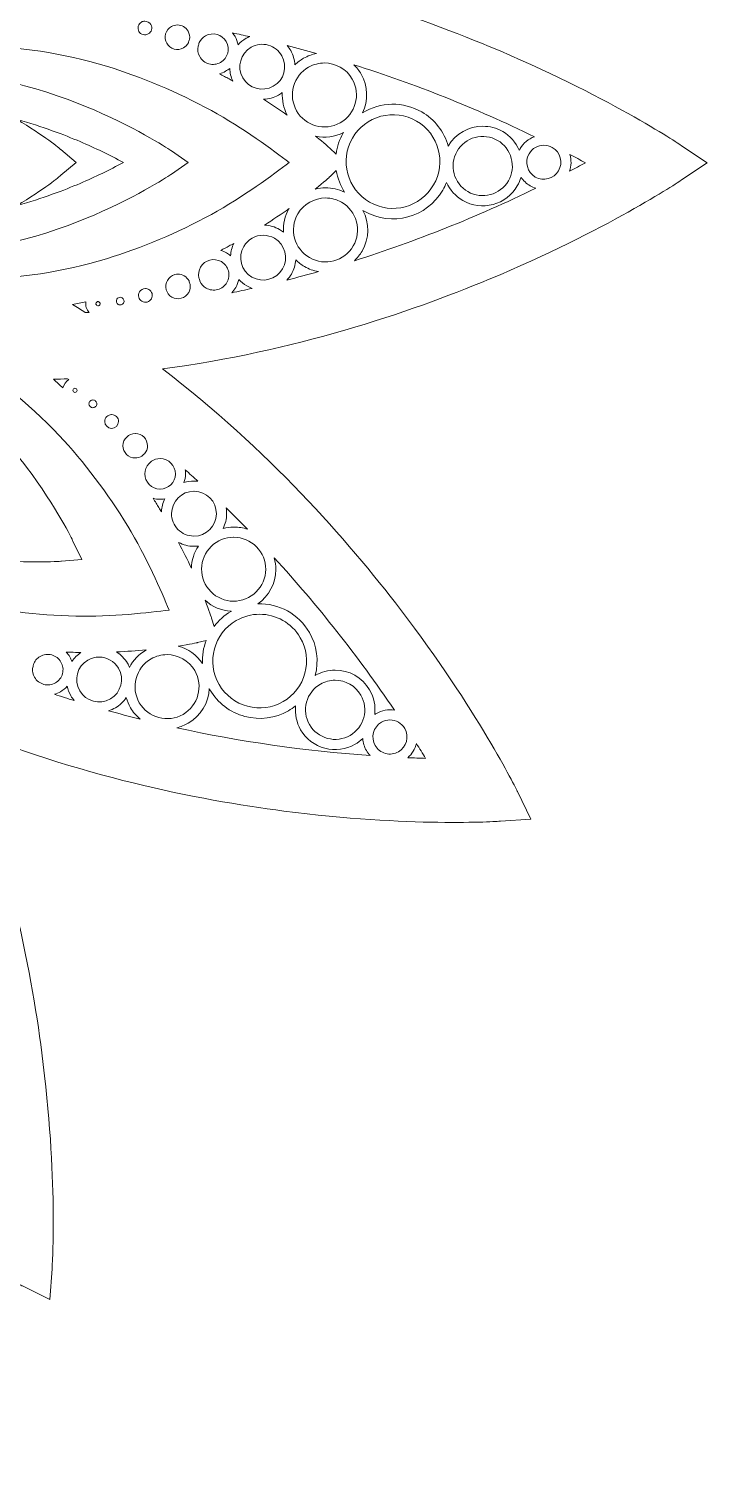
# Model space of a CAD drawing. Header units: millimetres. Extents: x -17 to 2094, y -143 to 314.
# Drawn here: x 568 to 667.4, y -116.3 to 96 of the extents above; entities that cross this region are included whole.
import ezdxf

# ---------------------------------------------------------------- set-up
doc = ezdxf.new("R2010")
doc.units = ezdxf.units.MM
doc.header["$MEASUREMENT"] = 0
doc.layers.add('Layer 3', color=7, linetype='Continuous')

msp = doc.modelspace()

# ---------------------------------------------------------------- linework, layer by layer
at = {"layer": 'Layer 3', "lineweight": 0}
for points, knots in [([(663.7, 73.81), (663.7, 73.81), (667.43, 76.32), (667.43, 76.32), (667.43, 76.32), (663.7, 78.84), (663.7, 78.84), (663.26, 79.13), (652.64, 86.25), (635.47, 93.41), (623.61, 98.36), (606.81, 104.02), (587.6, 106.56), (602.98, 118.37), (614.7, 131.67), (622.5, 141.9), (633.79, 156.69), (639.43, 168.16), (639.67, 168.64), (639.67, 168.64), (641.64, 172.67), (641.64, 172.67), (641.64, 172.67), (637.15, 172.99), (637.15, 172.99), (636.62, 173.03), (623.87, 173.88), (605.41, 171.49), (592.67, 169.85), (575.29, 166.35), (557.38, 158.94), (564.8, 176.86), (568.3, 194.25), (569.94, 207), (572.33, 225.46), (571.48, 238.21), (571.44, 238.74), (571.44, 238.74), (571.12, 243.22), (571.12, 243.22), (571.12, 243.22), (567.09, 241.25), (567.09, 241.25), (566.61, 241.02), (555.14, 235.38), (540.35, 224.09), (530.13, 216.29), (516.83, 204.58), (505.02, 189.2), (502.49, 208.43), (496.83, 225.24), (491.88, 237.1), (484.71, 254.28), (477.6, 264.89), (477.3, 265.34), (477.3, 265.34), (474.79, 269.06), (474.79, 269.06), (474.79, 269.06), (472.27, 265.34), (472.27, 265.34), (471.97, 264.89), (464.86, 254.28), (457.7, 237.1), (452.75, 225.24), (447.09, 208.45), (444.55, 189.23), (432.74, 204.62), (419.43, 216.34), (409.21, 224.14), (394.42, 235.43), (382.95, 241.07), (382.47, 241.3), (382.47, 241.3), (378.43, 243.27), (378.43, 243.27), (378.43, 243.27), (378.12, 238.79), (378.12, 238.79), (378.08, 238.25), (377.23, 225.51), (379.61, 207.05), (381.26, 194.3), (384.75, 176.93), (392.16, 159.02), (374.25, 166.44), (356.86, 169.93), (344.11, 171.58), (325.65, 173.96), (312.9, 173.11), (312.37, 173.07), (312.37, 173.07), (307.89, 172.76), (307.89, 172.76), (307.89, 172.76), (309.86, 168.72), (309.86, 168.72), (310.09, 168.24), (315.73, 156.77), (327.02, 141.98), (334.82, 131.76), (346.53, 118.46), (361.9, 106.66), (342.68, 104.12), (325.87, 98.46), (314.01, 93.51), (296.83, 86.34), (286.21, 79.23), (285.77, 78.93), (285.77, 78.93), (282.05, 76.42), (282.05, 76.42), (282.05, 76.42), (285.77, 73.91), (285.77, 73.91), (286.21, 73.61), (296.83, 66.5), (314.01, 59.33), (325.87, 54.38), (342.66, 48.72), (361.88, 46.18), (346.49, 34.38), (334.77, 21.07), (326.97, 10.85), (315.68, -3.95), (310.04, -15.41), (309.81, -15.89), (309.81, -15.89), (307.84, -19.93), (307.84, -19.93), (307.84, -19.93), (312.32, -20.25), (312.32, -20.25), (312.85, -20.28), (325.6, -21.13), (344.06, -18.75), (356.81, -17.11), (374.18, -13.61), (392.09, -6.2), (384.67, -24.12), (381.17, -41.5), (379.53, -54.26), (377.15, -72.71), (378, -85.46), (378.04, -86), (378.04, -86), (378.35, -90.48), (378.35, -90.48), (378.35, -90.48), (382.39, -88.51), (382.39, -88.51), (382.87, -88.28), (394.33, -82.64), (409.13, -71.35), (419.35, -63.55), (432.64, -51.83), (444.45, -36.46), (446.98, -55.69), (452.65, -72.49), (457.6, -84.36), (464.77, -101.54), (471.88, -112.15), (472.18, -112.59), (472.18, -112.59), (474.69, -116.32), (474.69, -116.32), (474.69, -116.32), (477.2, -112.59), (477.2, -112.59), (477.5, -112.15), (484.61, -101.54), (491.78, -84.36), (496.73, -72.5), (502.39, -55.7), (504.92, -36.49), (516.73, -51.87), (530.04, -63.59), (540.26, -71.4), (555.05, -82.69), (566.52, -88.32), (567, -88.56), (567, -88.56), (571.04, -90.53), (571.04, -90.53), (571.04, -90.53), (571.35, -86.05), (571.35, -86.05), (571.39, -85.51), (572.24, -72.76), (569.86, -54.31), (568.22, -41.56), (564.72, -24.18), (557.31, -6.27), (575.23, -13.69), (592.61, -17.19), (605.37, -18.84), (623.82, -21.22), (636.57, -20.37), (637.11, -20.33), (637.11, -20.33), (641.59, -20.02), (641.59, -20.02), (641.59, -20.02), (639.62, -15.98), (639.62, -15.98), (639.38, -15.5), (633.75, -4.03), (622.46, 10.76), (614.66, 20.98), (602.94, 34.28), (587.57, 46.08), (606.8, 48.62), (623.6, 54.28), (635.47, 59.23), (652.64, 66.4), (663.26, 73.51), (663.7, 73.81)], [0, 0, 0, 0, 1, 1, 1, 2, 2, 2, 3, 3, 3, 4, 4, 4, 5, 5, 5, 6, 6, 6, 7, 7, 7, 8, 8, 8, 9, 9, 9, 10, 10, 10, 11, 11, 11, 12, 12, 12, 13, 13, 13, 14, 14, 14, 15, 15, 15, 16, 16, 16, 17, 17, 17, 18, 18, 18, 19, 19, 19, 20, 20, 20, 21, 21, 21, 22, 22, 22, 23, 23, 23, 24, 24, 24, 25, 25, 25, 26, 26, 26, 27, 27, 27, 28, 28, 28, 29, 29, 29, 30, 30, 30, 31, 31, 31, 32, 32, 32, 33, 33, 33, 34, 34, 34, 35, 35, 35, 36, 36, 36, 37, 37, 37, 38, 38, 38, 39, 39, 39, 40, 40, 40, 41, 41, 41, 42, 42, 42, 43, 43, 43, 44, 44, 44, 45, 45, 45, 46, 46, 46, 47, 47, 47, 48, 48, 48, 49, 49, 49, 50, 50, 50, 51, 51, 51, 52, 52, 52, 53, 53, 53, 54, 54, 54, 55, 55, 55, 56, 56, 56, 57, 57, 57, 58, 58, 58, 59, 59, 59, 60, 60, 60, 61, 61, 61, 62, 62, 62, 63, 63, 63, 64, 64, 64, 65, 65, 65, 66, 66, 66, 67, 67, 67, 68, 68, 68, 69, 69, 69, 70, 70, 70, 71, 71, 71, 72, 72, 72, 72]), ([(584, 96.38), (584.07, 96.64), (584.24, 96.86), (584.47, 96.99), (584.63, 97.08), (584.8, 97.12), (584.96, 97.12), (585.32, 97.12), (585.66, 96.94), (585.84, 96.61), (586.12, 96.13), (585.95, 95.51), (585.46, 95.24), (585.23, 95.1), (584.96, 95.07), (584.7, 95.14), (584.44, 95.21), (584.22, 95.38), (584.09, 95.62), (583.96, 95.85), (583.92, 96.12), (584, 96.38)], [0, 0, 0, 0, 1, 1, 1, 2, 2, 2, 3, 3, 3, 4, 4, 4, 5, 5, 5, 6, 6, 6, 7, 7, 7, 7]), ([(588.01, 95.24), (588.14, 95.71), (588.44, 96.09), (588.86, 96.33), (589.14, 96.49), (589.44, 96.56), (589.74, 96.56), (590.37, 96.56), (590.98, 96.23), (591.31, 95.65), (591.52, 95.28), (591.59, 94.86), (591.52, 94.44), (591.45, 94.28), (591.39, 94.11), (591.35, 93.94), (591.19, 93.63), (590.94, 93.37), (590.63, 93.19), (590.22, 92.96), (589.73, 92.9), (589.27, 93.03), (588.8, 93.16), (588.42, 93.46), (588.18, 93.87), (587.94, 94.29), (587.88, 94.78), (588.01, 95.24)], [0, 0, 0, 0, 1, 1, 1, 2, 2, 2, 3, 3, 3, 4, 4, 4, 5, 5, 5, 6, 6, 6, 7, 7, 7, 8, 8, 8, 9, 9, 9, 9]), ([(592.77, 93.46), (592.84, 93.63), (592.9, 93.8), (592.94, 93.97), (593.14, 94.39), (593.46, 94.73), (593.86, 94.96), (594.93, 95.56), (596.3, 95.18), (596.91, 94.11), (597.52, 93.04), (597.14, 91.67), (596.06, 91.06), (595.54, 90.77), (594.94, 90.69), (594.36, 90.85), (593.79, 91.01), (593.31, 91.39), (593.01, 91.91), (592.75, 92.38), (592.66, 92.93), (592.77, 93.46)], [0, 0, 0, 0, 1, 1, 1, 2, 2, 2, 3, 3, 3, 4, 4, 4, 5, 5, 5, 6, 6, 6, 7, 7, 7, 7]), ([(579.33, 62.25), (572.88, 60.3), (566.39, 59.31), (560.04, 59.31), (555.53, 59.31), (551.04, 59.55), (546.7, 60.03), (546.9, 60.92), (547.09, 61.82), (547.25, 62.72), (548.26, 62.7), (549.24, 62.69), (550.18, 62.69), (561.24, 62.69), (571.15, 65.93), (577.51, 68.66), (584.4, 71.61), (588.69, 74.55), (588.87, 74.67), (588.87, 74.67), (591.32, 76.37), (591.32, 76.37), (591.32, 76.37), (588.87, 78.07), (588.87, 78.07), (588.69, 78.19), (584.41, 81.13), (577.51, 84.08), (571.15, 86.81), (561.24, 90.06), (550.18, 90.06), (549.24, 90.06), (548.26, 90.04), (547.25, 90.02), (547.09, 90.92), (546.9, 91.82), (546.7, 92.72), (551.04, 93.19), (555.53, 93.43), (560.04, 93.43), (566.39, 93.43), (572.88, 92.44), (579.33, 90.5), (584.52, 88.93), (589.7, 86.74), (594.72, 83.99), (599.31, 81.48), (603.83, 78.15), (606.13, 76.37), (603.82, 74.59), (599.3, 71.26), (594.72, 68.75), (589.7, 66), (584.52, 63.82), (579.33, 62.25)], [0, 0, 0, 0, 1, 1, 1, 2, 2, 2, 3, 3, 3, 4, 4, 4, 5, 5, 5, 6, 6, 6, 7, 7, 7, 8, 8, 8, 9, 9, 9, 10, 10, 10, 11, 11, 11, 12, 12, 12, 13, 13, 13, 14, 14, 14, 15, 15, 15, 16, 16, 16, 17, 17, 17, 18, 18, 18, 18]), ([(600.34, 94.85), (600.17, 94.78), (600, 94.69), (599.83, 94.6), (599.38, 94.34), (598.98, 94.02), (598.64, 93.64), (598.57, 94.07), (598.42, 94.47), (598.21, 94.85), (598.1, 95.04), (597.98, 95.22), (597.84, 95.39), (598.67, 95.21), (599.51, 95.03), (600.34, 94.85)], [0, 0, 0, 0, 1, 1, 1, 2, 2, 2, 3, 3, 3, 4, 4, 4, 5, 5, 5, 5]), ([(603.07, 93.6), (603.92, 93.37), (604.62, 92.82), (605.06, 92.05), (605.95, 90.47), (605.39, 88.46), (603.81, 87.57), (602.23, 86.67), (600.22, 87.23), (599.33, 88.81), (598.43, 90.39), (598.99, 92.4), (600.57, 93.3), (600.57, 93.3), (600.57, 93.3), (600.57, 93.3), (601.33, 93.73), (602.22, 93.84), (603.07, 93.6)], [0, 0, 0, 0, 1, 1, 1, 2, 2, 2, 3, 3, 3, 4, 4, 4, 5, 5, 5, 6, 6, 6, 6]), ([(610.16, 92.37), (609.5, 92.24), (608.85, 92.01), (608.25, 91.67), (607.78, 91.4), (607.35, 91.08), (606.97, 90.7), (606.93, 91.43), (606.72, 92.15), (606.36, 92.79), (606.21, 93.06), (606.03, 93.3), (605.84, 93.53), (607.27, 93.17), (608.72, 92.78), (610.16, 92.37)], [0, 0, 0, 0, 1, 1, 1, 2, 2, 2, 3, 3, 3, 4, 4, 4, 5, 5, 5, 5]), ([(597.89, 88.33), (597.71, 88.43), (597.52, 88.53), (597.33, 88.63), (596.87, 88.89), (596.39, 89.14), (595.91, 89.4), (596.22, 89.48), (596.52, 89.6), (596.8, 89.76), (597.02, 89.88), (597.22, 90.03), (597.41, 90.19), (597.44, 89.54), (597.6, 88.91), (597.89, 88.33)], [0, 0, 0, 0, 1, 1, 1, 2, 2, 2, 3, 3, 3, 4, 4, 4, 5, 5, 5, 5]), ([(615.39, 88.6), (616.67, 86.34), (615.87, 83.47), (613.62, 82.19), (611.37, 80.92), (608.49, 81.71), (607.22, 83.97), (606.6, 85.06), (606.45, 86.33), (606.78, 87.54), (607.12, 88.75), (607.9, 89.75), (608.99, 90.37), (609.72, 90.78), (610.51, 90.98), (611.3, 90.98), (612.94, 90.98), (614.53, 90.12), (615.39, 88.6)], [0, 0, 0, 0, 1, 1, 1, 2, 2, 2, 3, 3, 3, 4, 4, 4, 5, 5, 5, 6, 6, 6, 6]), ([(642.11, 80.16), (641.23, 79.84), (640.49, 79.23), (640.02, 78.41), (639.97, 78.33), (639.93, 78.25), (639.89, 78.16), (639.39, 79.32), (638.55, 80.28), (637.45, 80.91), (636.53, 81.44), (635.53, 81.69), (634.54, 81.69), (632.52, 81.69), (630.55, 80.64), (629.47, 78.77), (629.47, 78.77), (629.46, 78.77), (629.46, 78.77), (628.87, 80.89), (627.48, 82.7), (625.57, 83.8), (622.86, 85.36), (619.52, 85.27), (616.91, 83.65), (617.75, 85.45), (617.69, 87.57), (616.7, 89.33), (616.4, 89.85), (616.04, 90.32), (615.61, 90.73), (624.59, 87.89), (633.49, 84.34), (642.11, 80.16)], [0, 0, 0, 0, 1, 1, 1, 2, 2, 2, 3, 3, 3, 4, 4, 4, 5, 5, 5, 6, 6, 6, 7, 7, 7, 8, 8, 8, 9, 9, 9, 10, 10, 10, 11, 11, 11, 11]), ([(605.85, 83.34), (604.73, 84.13), (603.57, 84.9), (602.39, 85.65), (603.15, 85.68), (603.89, 85.89), (604.55, 86.26), (604.75, 86.38), (604.94, 86.51), (605.13, 86.65), (605.06, 85.51), (605.31, 84.36), (605.85, 83.34)], [0, 0, 0, 0, 1, 1, 1, 2, 2, 2, 3, 3, 3, 4, 4, 4, 4]), ([(627.31, 73.07), (625.42, 69.79), (621.21, 68.66), (617.92, 70.56), (614.64, 72.45), (613.51, 76.66), (615.41, 79.95), (616.33, 81.53), (617.81, 82.67), (619.58, 83.15), (621.36, 83.62), (623.21, 83.38), (624.8, 82.46), (628.08, 80.57), (629.21, 76.35), (627.31, 73.07)], [0, 0, 0, 0, 1, 1, 1, 2, 2, 2, 3, 3, 3, 4, 4, 4, 5, 5, 5, 5]), ([(572.65, 78.26), (572.54, 78.35), (570.16, 80.36), (566.2, 82.69), (569.97, 81.64), (573.17, 80.42), (575.47, 79.44), (577.66, 78.5), (579.79, 77.47), (581.82, 76.37), (579.79, 75.27), (577.66, 74.24), (575.47, 73.3), (573.17, 72.32), (569.97, 71.1), (566.2, 70.05), (570.15, 72.38), (572.54, 74.39), (572.65, 74.49), (572.65, 74.49), (574.87, 76.37), (574.87, 76.37), (574.87, 76.37), (572.65, 78.26), (572.65, 78.26)], [0, 0, 0, 0, 1, 1, 1, 2, 2, 2, 3, 3, 3, 4, 4, 4, 5, 5, 5, 6, 6, 6, 7, 7, 7, 8, 8, 8, 8]), ([(610.02, 80.23), (611.39, 79.94), (612.82, 80.11), (614.09, 80.75), (614.08, 80.74), (614.08, 80.73), (614.07, 80.72), (613.51, 79.75), (613.16, 78.7), (613.02, 77.6), (613.02, 77.6), (612.11, 78.46), (612.11, 78.46), (612.02, 78.54), (611.3, 79.2), (610.02, 80.23)], [0, 0, 0, 0, 1, 1, 1, 2, 2, 2, 3, 3, 3, 4, 4, 4, 5, 5, 5, 5]), ([(638.29, 73.68), (637.09, 71.6), (634.43, 70.89), (632.35, 72.09), (630.28, 73.29), (629.56, 75.95), (630.76, 78.02), (631.34, 79.03), (632.28, 79.75), (633.4, 80.05), (634.52, 80.35), (635.7, 80.19), (636.7, 79.62), (637.7, 79.04), (638.42, 78.1), (638.72, 76.98), (639.02, 75.85), (638.87, 74.68), (638.29, 73.68)], [0, 0, 0, 0, 1, 1, 1, 2, 2, 2, 3, 3, 3, 4, 4, 4, 5, 5, 5, 6, 6, 6, 6]), ([(644.73, 78.58), (645.93, 77.89), (646.34, 76.35), (645.65, 75.16), (644.96, 73.97), (643.43, 73.56), (642.23, 74.24), (641.04, 74.93), (640.63, 76.47), (641.32, 77.66), (641.78, 78.46), (642.62, 78.91), (643.49, 78.91), (643.91, 78.91), (644.34, 78.8), (644.73, 78.58)], [0, 0, 0, 0, 1, 1, 1, 2, 2, 2, 3, 3, 3, 4, 4, 4, 5, 5, 5, 5]), ([(647.31, 77.54), (648.09, 77.14), (648.85, 76.73), (649.6, 76.33), (648.83, 75.91), (648.04, 75.49), (647.25, 75.08), (647.53, 75.87), (647.55, 76.73), (647.31, 77.54)], [0, 0, 0, 0, 1, 1, 1, 2, 2, 2, 3, 3, 3, 3]), ([(612.13, 74.31), (612.13, 74.31), (613.05, 75.19), (613.05, 75.19), (613.24, 74.05), (613.65, 72.96), (614.26, 72), (613.38, 72.44), (612.43, 72.66), (611.47, 72.66), (610.96, 72.66), (610.45, 72.6), (609.95, 72.47), (611.27, 73.53), (612.02, 74.21), (612.13, 74.31)], [0, 0, 0, 0, 1, 1, 1, 2, 2, 2, 3, 3, 3, 4, 4, 4, 5, 5, 5, 5]), ([(616.83, 63.37), (617.91, 65.24), (617.93, 67.49), (616.96, 69.33), (617.02, 69.29), (617.09, 69.26), (617.15, 69.22), (621.17, 66.9), (626.33, 68.28), (628.65, 72.3), (628.86, 72.67), (629.05, 73.05), (629.2, 73.45), (629.7, 72.34), (630.54, 71.41), (631.6, 70.79), (632.95, 70.01), (634.53, 69.81), (636.04, 70.21), (637.55, 70.62), (638.81, 71.58), (639.59, 72.93), (639.82, 73.34), (640.01, 73.77), (640.14, 74.23), (640.48, 73.7), (640.93, 73.27), (641.48, 72.95), (641.75, 72.8), (642.02, 72.68), (642.31, 72.59), (633.66, 68.38), (624.72, 64.81), (615.71, 61.95), (616.15, 62.36), (616.53, 62.84), (616.83, 63.37)], [0, 0, 0, 0, 1, 1, 1, 2, 2, 2, 3, 3, 3, 4, 4, 4, 5, 5, 5, 6, 6, 6, 7, 7, 7, 8, 8, 8, 9, 9, 9, 10, 10, 10, 11, 11, 11, 12, 12, 12, 12]), ([(609.12, 62.4), (606.88, 63.69), (606.11, 66.57), (607.4, 68.82), (608.27, 70.32), (609.85, 71.16), (611.48, 71.16), (612.27, 71.16), (613.08, 70.96), (613.82, 70.54), (614.9, 69.91), (615.68, 68.9), (616, 67.68), (616.33, 66.47), (616.16, 65.2), (615.54, 64.12), (614.24, 61.88), (611.36, 61.1), (609.12, 62.4)], [0, 0, 0, 0, 1, 1, 1, 2, 2, 2, 3, 3, 3, 4, 4, 4, 5, 5, 5, 6, 6, 6, 6]), ([(605.29, 66.15), (605.1, 66.3), (604.91, 66.43), (604.71, 66.54), (604.04, 66.93), (603.28, 67.15), (602.51, 67.18), (603.75, 67.97), (604.96, 68.78), (606.13, 69.6), (606.12, 69.59), (606.11, 69.58), (606.1, 69.56), (605.51, 68.53), (605.22, 67.34), (605.29, 66.15)], [0, 0, 0, 0, 1, 1, 1, 2, 2, 2, 3, 3, 3, 4, 4, 4, 5, 5, 5, 5]), ([(596.93, 63.11), (596.67, 63.26), (596.4, 63.38), (596.11, 63.46), (596.53, 63.68), (596.94, 63.9), (597.33, 64.12), (597.56, 64.24), (597.79, 64.37), (598.02, 64.5), (597.74, 63.93), (597.57, 63.31), (597.54, 62.68), (597.35, 62.84), (597.15, 62.99), (596.93, 63.11)], [0, 0, 0, 0, 1, 1, 1, 2, 2, 2, 3, 3, 3, 4, 4, 4, 5, 5, 5, 5]), ([(605.17, 60.75), (604.26, 59.18), (602.24, 58.64), (600.67, 59.54), (599.1, 60.45), (598.56, 62.47), (599.47, 64.04), (600.08, 65.1), (601.18, 65.69), (602.32, 65.69), (602.88, 65.69), (603.45, 65.54), (603.96, 65.25), (605.54, 64.34), (606.08, 62.32), (605.17, 60.75)], [0, 0, 0, 0, 1, 1, 1, 2, 2, 2, 3, 3, 3, 4, 4, 4, 5, 5, 5, 5]), ([(597, 58.76), (596.71, 58.24), (596.22, 57.87), (595.65, 57.72), (595.07, 57.56), (594.46, 57.64), (593.95, 57.94), (593.55, 58.17), (593.24, 58.51), (593.04, 58.93), (593, 59.11), (592.94, 59.28), (592.87, 59.44), (592.77, 59.98), (592.86, 60.53), (593.13, 61), (593.75, 62.07), (595.12, 62.43), (596.19, 61.82), (596.7, 61.52), (597.07, 61.04), (597.23, 60.46), (597.38, 59.88), (597.3, 59.28), (597, 58.76)], [0, 0, 0, 0, 1, 1, 1, 2, 2, 2, 3, 3, 3, 4, 4, 4, 5, 5, 5, 6, 6, 6, 7, 7, 7, 8, 8, 8, 8]), ([(605.81, 59.11), (606.06, 59.38), (606.28, 59.68), (606.46, 60), (606.84, 60.64), (607.05, 61.35), (607.09, 62.08), (607.47, 61.7), (607.9, 61.37), (608.37, 61.1), (609.01, 60.73), (609.71, 60.48), (610.42, 60.36), (608.89, 59.92), (607.34, 59.51), (605.81, 59.11)], [0, 0, 0, 0, 1, 1, 1, 2, 2, 2, 3, 3, 3, 4, 4, 4, 5, 5, 5, 5]), ([(591.4, 57.27), (591.16, 56.85), (590.77, 56.56), (590.3, 56.43), (589.84, 56.31), (589.35, 56.37), (588.94, 56.61), (588.52, 56.85), (588.22, 57.24), (588.1, 57.7), (587.97, 58.17), (588.04, 58.65), (588.28, 59.07), (588.52, 59.49), (588.91, 59.78), (589.37, 59.91), (589.53, 59.95), (589.69, 59.97), (589.84, 59.97), (590.15, 59.97), (590.46, 59.89), (590.74, 59.73), (591.04, 59.55), (591.29, 59.29), (591.45, 58.98), (591.49, 58.81), (591.54, 58.64), (591.61, 58.48), (591.68, 58.06), (591.61, 57.63), (591.4, 57.27)], [0, 0, 0, 0, 1, 1, 1, 2, 2, 2, 3, 3, 3, 4, 4, 4, 5, 5, 5, 6, 6, 6, 7, 7, 7, 8, 8, 8, 9, 9, 9, 10, 10, 10, 10]), ([(584.17, 57.36), (584.36, 57.69), (584.7, 57.87), (585.05, 57.87), (585.22, 57.87), (585.39, 57.82), (585.55, 57.73), (586.03, 57.45), (586.2, 56.84), (585.92, 56.35), (585.79, 56.12), (585.57, 55.95), (585.31, 55.88), (585.05, 55.82), (584.77, 55.85), (584.54, 55.99), (584.31, 56.12), (584.14, 56.34), (584.07, 56.6), (584, 56.86), (584.04, 57.13), (584.17, 57.36)], [0, 0, 0, 0, 1, 1, 1, 2, 2, 2, 3, 3, 3, 4, 4, 4, 5, 5, 5, 6, 6, 6, 7, 7, 7, 7]), ([(597.71, 57.24), (597.94, 57.47), (598.14, 57.73), (598.3, 58.01), (598.51, 58.38), (598.66, 58.79), (598.74, 59.21), (599.08, 58.83), (599.47, 58.51), (599.92, 58.25), (600.17, 58.1), (600.43, 57.98), (600.7, 57.89), (599.7, 57.66), (598.7, 57.45), (597.71, 57.24)], [0, 0, 0, 0, 1, 1, 1, 2, 2, 2, 3, 3, 3, 4, 4, 4, 5, 5, 5, 5]), ([(576.81, 54.37), (576.62, 54.36), (576.43, 54.35), (576.23, 54.34), (575.63, 54.72), (575, 55.11), (574.37, 55.5), (575.01, 55.64), (575.66, 55.78), (576.32, 55.93), (576.22, 55.36), (576.4, 54.78), (576.81, 54.37)], [0, 0, 0, 0, 1, 1, 1, 2, 2, 2, 3, 3, 3, 4, 4, 4, 4]), ([(577.83, 55.79), (577.87, 55.86), (577.94, 55.91), (578.02, 55.94), (578.04, 55.94), (578.07, 55.95), (578.1, 55.95), (578.15, 55.95), (578.2, 55.93), (578.25, 55.91), (578.39, 55.82), (578.44, 55.63), (578.36, 55.49), (578.32, 55.42), (578.25, 55.37), (578.17, 55.34), (578.09, 55.32), (578.01, 55.34), (577.94, 55.37), (577.87, 55.42), (577.82, 55.48), (577.8, 55.56), (577.78, 55.64), (577.79, 55.72), (577.83, 55.79)], [0, 0, 0, 0, 1, 1, 1, 2, 2, 2, 3, 3, 3, 4, 4, 4, 5, 5, 5, 6, 6, 6, 7, 7, 7, 8, 8, 8, 8]), ([(581.85, 55.74), (581.85, 55.74), (581.85, 55.74), (581.85, 55.74), (581.77, 55.61), (581.65, 55.51), (581.5, 55.47), (581.36, 55.43), (581.2, 55.45), (581.07, 55.53), (580.8, 55.69), (580.71, 56.03), (580.86, 56.31), (580.97, 56.49), (581.16, 56.59), (581.36, 56.59), (581.46, 56.59), (581.55, 56.57), (581.64, 56.51), (581.91, 56.36), (582.01, 56.01), (581.85, 55.74)], [0, 0, 0, 0, 1, 1, 1, 2, 2, 2, 3, 3, 3, 4, 4, 4, 5, 5, 5, 6, 6, 6, 7, 7, 7, 7]), ([(540.08, 18.94), (536.15, 21.21), (532.38, 23.67), (528.87, 26.25), (529.49, 26.92), (530.1, 27.61), (530.7, 28.3), (531.56, 27.78), (532.41, 27.27), (533.23, 26.8), (542.81, 21.27), (553.01, 19.13), (559.89, 18.31), (567.3, 17.42), (572.51, 17.82), (572.73, 17.84), (572.73, 17.84), (575.7, 18.08), (575.7, 18.08), (575.7, 18.08), (574.42, 20.78), (574.42, 20.78), (574.33, 20.97), (572.09, 25.67), (567.6, 31.66), (563.45, 37.21), (556.49, 44.97), (546.92, 50.5), (546.1, 50.97), (545.24, 51.45), (544.37, 51.93), (544.67, 52.79), (544.96, 53.67), (545.23, 54.55), (549.22, 52.79), (553.22, 50.76), (557.15, 48.49), (562.64, 45.32), (567.77, 41.22), (572.38, 36.31), (576.09, 32.36), (579.48, 27.87), (582.46, 22.98), (585.17, 18.51), (587.42, 13.37), (588.53, 10.67), (585.64, 10.29), (580.06, 9.66), (574.84, 9.78), (569.11, 9.91), (563.53, 10.61), (558.25, 11.84), (551.69, 13.38), (545.58, 15.77), (540.08, 18.94)], [0, 0, 0, 0, 1, 1, 1, 2, 2, 2, 3, 3, 3, 4, 4, 4, 5, 5, 5, 6, 6, 6, 7, 7, 7, 8, 8, 8, 9, 9, 9, 10, 10, 10, 11, 11, 11, 12, 12, 12, 13, 13, 13, 14, 14, 14, 15, 15, 15, 16, 16, 16, 17, 17, 17, 18, 18, 18, 18]), ([(571.56, 44.55), (572.28, 44.57), (572.96, 44.59), (573.63, 44.62), (573.63, 44.62), (573.82, 44.49), (573.82, 44.49), (573.37, 44.23), (573.05, 43.78), (572.95, 43.27), (572.49, 43.7), (572.03, 44.13), (571.56, 44.55)], [0, 0, 0, 0, 1, 1, 1, 2, 2, 2, 3, 3, 3, 4, 4, 4, 4]), ([(575.03, 42.92), (575.03, 42.84), (575, 42.76), (574.94, 42.71), (574.88, 42.65), (574.79, 42.61), (574.72, 42.62), (574.55, 42.62), (574.42, 42.76), (574.42, 42.93), (574.42, 42.93), (574.42, 42.93), (574.42, 42.93), (574.42, 43.01), (574.45, 43.09), (574.51, 43.14), (574.57, 43.2), (574.64, 43.23), (574.72, 43.23), (574.72, 43.23), (574.72, 43.23), (574.72, 43.23), (574.81, 43.23), (574.88, 43.2), (574.94, 43.14), (575, 43.08), (575.03, 43), (575.03, 42.92)], [0, 0, 0, 0, 1, 1, 1, 2, 2, 2, 3, 3, 3, 4, 4, 4, 5, 5, 5, 6, 6, 6, 7, 7, 7, 8, 8, 8, 9, 9, 9, 9]), ([(577.91, 40.94), (577.91, 40.78), (577.85, 40.64), (577.74, 40.54), (577.63, 40.43), (577.49, 40.37), (577.34, 40.37), (577.34, 40.37), (577.34, 40.37), (577.34, 40.37), (577.02, 40.37), (576.77, 40.63), (576.77, 40.95), (576.77, 41.1), (576.83, 41.24), (576.94, 41.35), (577.05, 41.45), (577.19, 41.51), (577.34, 41.51), (577.34, 41.51), (577.35, 41.51), (577.35, 41.51), (577.5, 41.51), (577.64, 41.45), (577.75, 41.34), (577.85, 41.23), (577.91, 41.09), (577.91, 40.94)], [0, 0, 0, 0, 1, 1, 1, 2, 2, 2, 3, 3, 3, 4, 4, 4, 5, 5, 5, 6, 6, 6, 7, 7, 7, 8, 8, 8, 9, 9, 9, 9]), ([(580.81, 39.06), (581, 38.86), (581.11, 38.61), (581.1, 38.34), (581.1, 37.78), (580.64, 37.34), (580.09, 37.34), (579.53, 37.34), (579.08, 37.8), (579.09, 38.36), (579.09, 38.63), (579.2, 38.88), (579.39, 39.07), (579.58, 39.25), (579.83, 39.36), (580.09, 39.36), (580.09, 39.36), (580.1, 39.36), (580.1, 39.36), (580.37, 39.35), (580.62, 39.25), (580.81, 39.06)], [0, 0, 0, 0, 1, 1, 1, 2, 2, 2, 3, 3, 3, 4, 4, 4, 5, 5, 5, 6, 6, 6, 7, 7, 7, 7]), ([(585.36, 34.77), (585.36, 34.35), (585.2, 33.95), (584.93, 33.62), (584.79, 33.52), (584.66, 33.4), (584.54, 33.27), (584.24, 33.08), (583.91, 32.99), (583.54, 32.99), (582.55, 32.99), (581.75, 33.81), (581.76, 34.8), (581.76, 35.28), (581.95, 35.73), (582.3, 36.07), (582.64, 36.41), (583.08, 36.59), (583.56, 36.59), (583.56, 36.59), (583.57, 36.59), (583.57, 36.59), (584.57, 36.58), (585.37, 35.77), (585.36, 34.77)], [0, 0, 0, 0, 1, 1, 1, 2, 2, 2, 3, 3, 3, 4, 4, 4, 5, 5, 5, 6, 6, 6, 7, 7, 7, 8, 8, 8, 8]), ([(589.44, 30.64), (589.43, 29.42), (588.42, 28.42), (587.2, 28.42), (587.19, 28.42), (587.18, 28.42), (587.18, 28.42), (585.94, 28.44), (584.95, 29.45), (584.96, 30.68), (584.96, 31.22), (585.17, 31.74), (585.53, 32.15), (585.67, 32.26), (585.81, 32.38), (585.93, 32.51), (586.31, 32.76), (586.75, 32.9), (587.2, 32.9), (587.2, 32.9), (587.21, 32.9), (587.22, 32.9), (588.45, 32.89), (589.45, 31.88), (589.44, 30.64)], [0, 0, 0, 0, 1, 1, 1, 2, 2, 2, 3, 3, 3, 4, 4, 4, 5, 5, 5, 6, 6, 6, 7, 7, 7, 8, 8, 8, 8]), ([(590.88, 31.26), (591.51, 30.7), (592.13, 30.14), (592.75, 29.57), (592.57, 29.59), (592.39, 29.6), (592.21, 29.6), (591.68, 29.61), (591.18, 29.53), (590.7, 29.37), (590.85, 29.78), (590.93, 30.2), (590.93, 30.63), (590.93, 30.84), (590.92, 31.05), (590.88, 31.26)], [0, 0, 0, 0, 1, 1, 1, 2, 2, 2, 3, 3, 3, 4, 4, 4, 5, 5, 5, 5]), ([(592.17, 28.11), (592.18, 28.11), (592.19, 28.11), (592.2, 28.11), (594.01, 28.09), (595.48, 26.6), (595.46, 24.79), (595.45, 22.98), (593.97, 21.52), (592.17, 21.52), (592.16, 21.52), (592.15, 21.52), (592.14, 21.52), (591.26, 21.53), (590.44, 21.88), (589.82, 22.51), (589.21, 23.14), (588.87, 23.97), (588.88, 24.84), (588.89, 26.65), (590.37, 28.11), (592.17, 28.11)], [0, 0, 0, 0, 1, 1, 1, 2, 2, 2, 3, 3, 3, 4, 4, 4, 5, 5, 5, 6, 6, 6, 7, 7, 7, 7]), ([(586.18, 27.07), (586.5, 26.98), (586.83, 26.93), (587.17, 26.93), (587.42, 26.93), (587.66, 26.95), (587.91, 27), (587.61, 26.41), (587.43, 25.77), (587.39, 25.11), (587.27, 25.3), (587.16, 25.5), (587.04, 25.7), (586.76, 26.15), (586.47, 26.61), (586.18, 27.07)], [0, 0, 0, 0, 1, 1, 1, 2, 2, 2, 3, 3, 3, 4, 4, 4, 5, 5, 5, 5]), ([(596.88, 25.65), (597.93, 24.63), (598.97, 23.58), (600.01, 22.52), (599.38, 22.74), (598.72, 22.85), (598.04, 22.86), (598.04, 22.86), (597.99, 22.86), (597.99, 22.86), (597.47, 22.86), (596.95, 22.79), (596.45, 22.66), (596.78, 23.31), (596.95, 24.03), (596.96, 24.78), (596.96, 25.07), (596.94, 25.37), (596.88, 25.65)], [0, 0, 0, 0, 1, 1, 1, 2, 2, 2, 3, 3, 3, 4, 4, 4, 5, 5, 5, 6, 6, 6, 6]), ([(602.69, 16.63), (602.68, 15.37), (602.18, 14.2), (601.28, 13.32), (600.39, 12.44), (599.2, 11.95), (597.95, 11.97), (596.7, 11.98), (595.52, 12.48), (594.64, 13.37), (593.76, 14.27), (593.28, 15.45), (593.29, 16.7), (593.3, 17.96), (593.8, 19.13), (594.7, 20.01), (595.58, 20.88), (596.75, 21.36), (597.99, 21.36), (598, 21.36), (598.02, 21.36), (598.03, 21.36), (599.28, 21.35), (600.46, 20.85), (601.34, 19.96), (602.22, 19.06), (602.7, 17.88), (602.69, 16.63)], [0, 0, 0, 0, 1, 1, 1, 2, 2, 2, 3, 3, 3, 4, 4, 4, 5, 5, 5, 6, 6, 6, 7, 7, 7, 8, 8, 8, 9, 9, 9, 9]), ([(589.92, 20.59), (590.6, 20.23), (591.35, 20.03), (592.13, 20.03), (592.35, 20.03), (592.59, 20.04), (592.82, 20.07), (592.18, 19.1), (591.82, 17.96), (591.8, 16.8), (591.21, 18.06), (590.58, 19.33), (589.92, 20.59)], [0, 0, 0, 0, 1, 1, 1, 2, 2, 2, 3, 3, 3, 4, 4, 4, 4]), ([(621.58, -4.03), (620.67, -3.88), (619.73, -4.04), (618.92, -4.51), (618.84, -4.56), (618.76, -4.61), (618.68, -4.66), (618.83, -3.41), (618.58, -2.16), (617.94, -1.06), (616.86, 0.81), (614.89, 1.86), (612.87, 1.86), (611.88, 1.86), (610.88, 1.61), (609.96, 1.08), (609.96, 1.08), (609.96, 1.08), (609.96, 1.08), (610.51, 3.21), (610.21, 5.47), (609.1, 7.38), (607.54, 10.09), (604.6, 11.69), (601.53, 11.58), (603.16, 12.72), (604.17, 14.58), (604.18, 16.61), (604.19, 17.19), (604.11, 17.77), (603.95, 18.33), (610.29, 11.4), (616.22, 3.88), (621.58, -4.03)], [0, 0, 0, 0, 1, 1, 1, 2, 2, 2, 3, 3, 3, 4, 4, 4, 5, 5, 5, 6, 6, 6, 7, 7, 7, 8, 8, 8, 9, 9, 9, 10, 10, 10, 11, 11, 11, 11]), ([(597.6, 10.46), (596.62, 9.9), (595.79, 9.16), (595.11, 8.27), (595.11, 8.27), (594.75, 9.49), (594.75, 9.49), (594.75, 9.49), (594.75, 9.49), (594.75, 9.49), (594.73, 9.54), (594.43, 10.5), (593.81, 12.1), (594.85, 11.14), (596.2, 10.56), (597.63, 10.48), (597.62, 10.48), (597.61, 10.47), (597.6, 10.46)], [0, 0, 0, 0, 1, 1, 1, 2, 2, 2, 3, 3, 3, 4, 4, 4, 5, 5, 5, 6, 6, 6, 6]), ([(608.45, 1.4), (607.97, -0.38), (606.84, -1.86), (605.25, -2.78), (603.66, -3.7), (601.81, -3.94), (600.03, -3.46), (598.26, -2.99), (596.78, -1.85), (595.86, -0.26), (593.96, 3.02), (595.09, 7.23), (598.37, 9.13), (599.45, 9.75), (600.63, 10.05), (601.8, 10.05), (604.18, 10.05), (606.49, 8.81), (607.76, 6.61), (608.68, 5.02), (608.92, 3.17), (608.45, 1.4)], [0, 0, 0, 0, 1, 1, 1, 2, 2, 2, 3, 3, 3, 4, 4, 4, 5, 5, 5, 6, 6, 6, 7, 7, 7, 7]), ([(574.26, 3.1), (574.19, 3.34), (574.08, 3.57), (573.96, 3.79), (573.81, 4.05), (573.63, 4.29), (573.42, 4.5), (573.88, 4.49), (574.34, 4.47), (574.78, 4.46), (575.05, 4.46), (575.33, 4.45), (575.6, 4.45), (575.06, 4.09), (574.61, 3.64), (574.26, 3.1)], [0, 0, 0, 0, 1, 1, 1, 2, 2, 2, 3, 3, 3, 4, 4, 4, 5, 5, 5, 5]), ([(585.18, 4.82), (585.16, 4.81), (585.14, 4.8), (585.13, 4.79), (584.09, 4.19), (583.25, 3.3), (582.71, 2.24), (582.63, 2.46), (582.53, 2.67), (582.41, 2.87), (582.02, 3.54), (581.47, 4.11), (580.81, 4.52), (582.28, 4.59), (583.74, 4.68), (585.18, 4.82)], [0, 0, 0, 0, 1, 1, 1, 2, 2, 2, 3, 3, 3, 4, 4, 4, 5, 5, 5, 5]), ([(592.69, 5.89), (592.69, 5.89), (593.96, 6.19), (593.96, 6.19), (593.55, 5.12), (593.36, 3.96), (593.41, 2.81), (592.58, 4.08), (591.31, 4.98), (589.87, 5.38), (591.63, 5.65), (592.63, 5.88), (592.69, 5.89)], [0, 0, 0, 0, 1, 1, 1, 2, 2, 2, 3, 3, 3, 4, 4, 4, 4]), ([(570.15, -0.24), (569.57, -0.09), (569.08, 0.28), (568.79, 0.8), (568.56, 1.2), (568.46, 1.65), (568.5, 2.11), (568.55, 2.28), (568.59, 2.46), (568.61, 2.64), (568.78, 3.15), (569.14, 3.59), (569.61, 3.86), (570.12, 4.16), (570.72, 4.24), (571.3, 4.08), (571.88, 3.92), (572.36, 3.55), (572.66, 3.04), (572.96, 2.52), (573.04, 1.92), (572.89, 1.34), (572.73, 0.76), (572.36, 0.28), (571.84, -0.02), (571.33, -0.32), (570.72, -0.4), (570.15, -0.24)], [0, 0, 0, 0, 1, 1, 1, 2, 2, 2, 3, 3, 3, 4, 4, 4, 5, 5, 5, 6, 6, 6, 7, 7, 7, 8, 8, 8, 9, 9, 9, 9]), ([(575.41, -1.17), (574.5, 0.4), (575.04, 2.42), (576.62, 3.32), (577.13, 3.62), (577.7, 3.76), (578.26, 3.76), (579.4, 3.76), (580.5, 3.17), (581.11, 2.12), (582.02, 0.55), (581.48, -1.47), (579.91, -2.38), (578.34, -3.29), (576.32, -2.75), (575.41, -1.17)], [0, 0, 0, 0, 1, 1, 1, 2, 2, 2, 3, 3, 3, 4, 4, 4, 5, 5, 5, 5]), ([(584.15, -2.93), (583.53, -1.84), (583.36, -0.58), (583.69, 0.64), (584.01, 1.85), (584.79, 2.87), (585.87, 3.49), (586.61, 3.92), (587.42, 4.12), (588.22, 4.12), (589.84, 4.12), (591.42, 3.28), (592.29, 1.77), (593.59, -0.47), (592.81, -3.35), (590.57, -4.65), (588.33, -5.94), (585.45, -5.17), (584.15, -2.93)], [0, 0, 0, 0, 1, 1, 1, 2, 2, 2, 3, 3, 3, 4, 4, 4, 5, 5, 5, 6, 6, 6, 6]), ([(608.69, -2.85), (608.99, -1.73), (609.71, -0.79), (610.71, -0.21), (611.39, 0.18), (612.14, 0.37), (612.88, 0.37), (614.38, 0.37), (615.84, -0.41), (616.65, -1.81), (617.85, -3.88), (617.13, -6.54), (615.06, -7.74), (614.05, -8.32), (612.88, -8.47), (611.76, -8.17), (610.64, -7.87), (609.7, -7.16), (609.12, -6.15), (608.54, -5.15), (608.39, -3.98), (608.69, -2.85)], [0, 0, 0, 0, 1, 1, 1, 2, 2, 2, 3, 3, 3, 4, 4, 4, 5, 5, 5, 6, 6, 6, 7, 7, 7, 7]), ([(571.69, -1.69), (572, -1.6), (572.31, -1.48), (572.59, -1.32), (572.96, -1.1), (573.3, -0.82), (573.57, -0.49), (573.67, -0.99), (573.86, -1.47), (574.12, -1.92), (574.26, -2.17), (574.43, -2.41), (574.61, -2.63), (573.63, -2.32), (572.65, -2.01), (571.69, -1.69)], [0, 0, 0, 0, 1, 1, 1, 2, 2, 2, 3, 3, 3, 4, 4, 4, 5, 5, 5, 5]), ([(589.64, -6.61), (590.22, -6.47), (590.79, -6.25), (591.32, -5.94), (593.19, -4.86), (594.33, -2.93), (594.41, -0.84), (594.45, -0.91), (594.48, -0.97), (594.52, -1.04), (595.64, -2.98), (597.46, -4.37), (599.63, -4.95), (601.81, -5.54), (604.08, -5.24), (606.02, -4.12), (606.39, -3.9), (606.74, -3.66), (607.07, -3.4), (606.95, -4.61), (607.21, -5.83), (607.82, -6.9), (608.6, -8.25), (609.86, -9.21), (611.37, -9.62), (612.88, -10.02), (614.46, -9.82), (615.81, -9.04), (616.22, -8.8), (616.59, -8.52), (616.93, -8.19), (616.96, -8.82), (617.14, -9.42), (617.46, -9.97), (617.61, -10.23), (617.79, -10.47), (617.99, -10.69), (608.4, -10.01), (598.87, -8.64), (589.64, -6.61)], [0, 0, 0, 0, 1, 1, 1, 2, 2, 2, 3, 3, 3, 4, 4, 4, 5, 5, 5, 6, 6, 6, 7, 7, 7, 8, 8, 8, 9, 9, 9, 10, 10, 10, 11, 11, 11, 12, 12, 12, 13, 13, 13, 13]), ([(579.64, -4.11), (579.99, -4.01), (580.33, -3.86), (580.66, -3.67), (581.3, -3.3), (581.84, -2.8), (582.24, -2.19), (582.38, -2.71), (582.59, -3.2), (582.86, -3.67), (583.23, -4.32), (583.71, -4.88), (584.27, -5.34), (582.71, -4.95), (581.17, -4.54), (579.64, -4.11)], [0, 0, 0, 0, 1, 1, 1, 2, 2, 2, 3, 3, 3, 4, 4, 4, 5, 5, 5, 5]), ([(623.09, -6.72), (623.78, -7.92), (623.36, -9.45), (622.17, -10.14), (621.59, -10.47), (620.92, -10.56), (620.27, -10.39), (619.63, -10.21), (619.09, -9.8), (618.75, -9.22), (618.06, -8.03), (618.47, -6.5), (619.67, -5.81), (620.06, -5.58), (620.49, -5.47), (620.92, -5.47), (621.78, -5.47), (622.62, -5.92), (623.09, -6.72)], [0, 0, 0, 0, 1, 1, 1, 2, 2, 2, 3, 3, 3, 4, 4, 4, 5, 5, 5, 6, 6, 6, 6]), ([(624.8, -8.93), (625.26, -9.66), (625.71, -10.39), (626.15, -11.1), (625.28, -11.07), (624.41, -11.04), (623.52, -11.01), (624.15, -10.47), (624.6, -9.74), (624.8, -8.93)], [0, 0, 0, 0, 1, 1, 1, 2, 2, 2, 3, 3, 3, 3])]:
    msp.add_open_spline(points, degree=3, knots=knots, dxfattribs=at)

doc.saveas('drawing.dxf')
